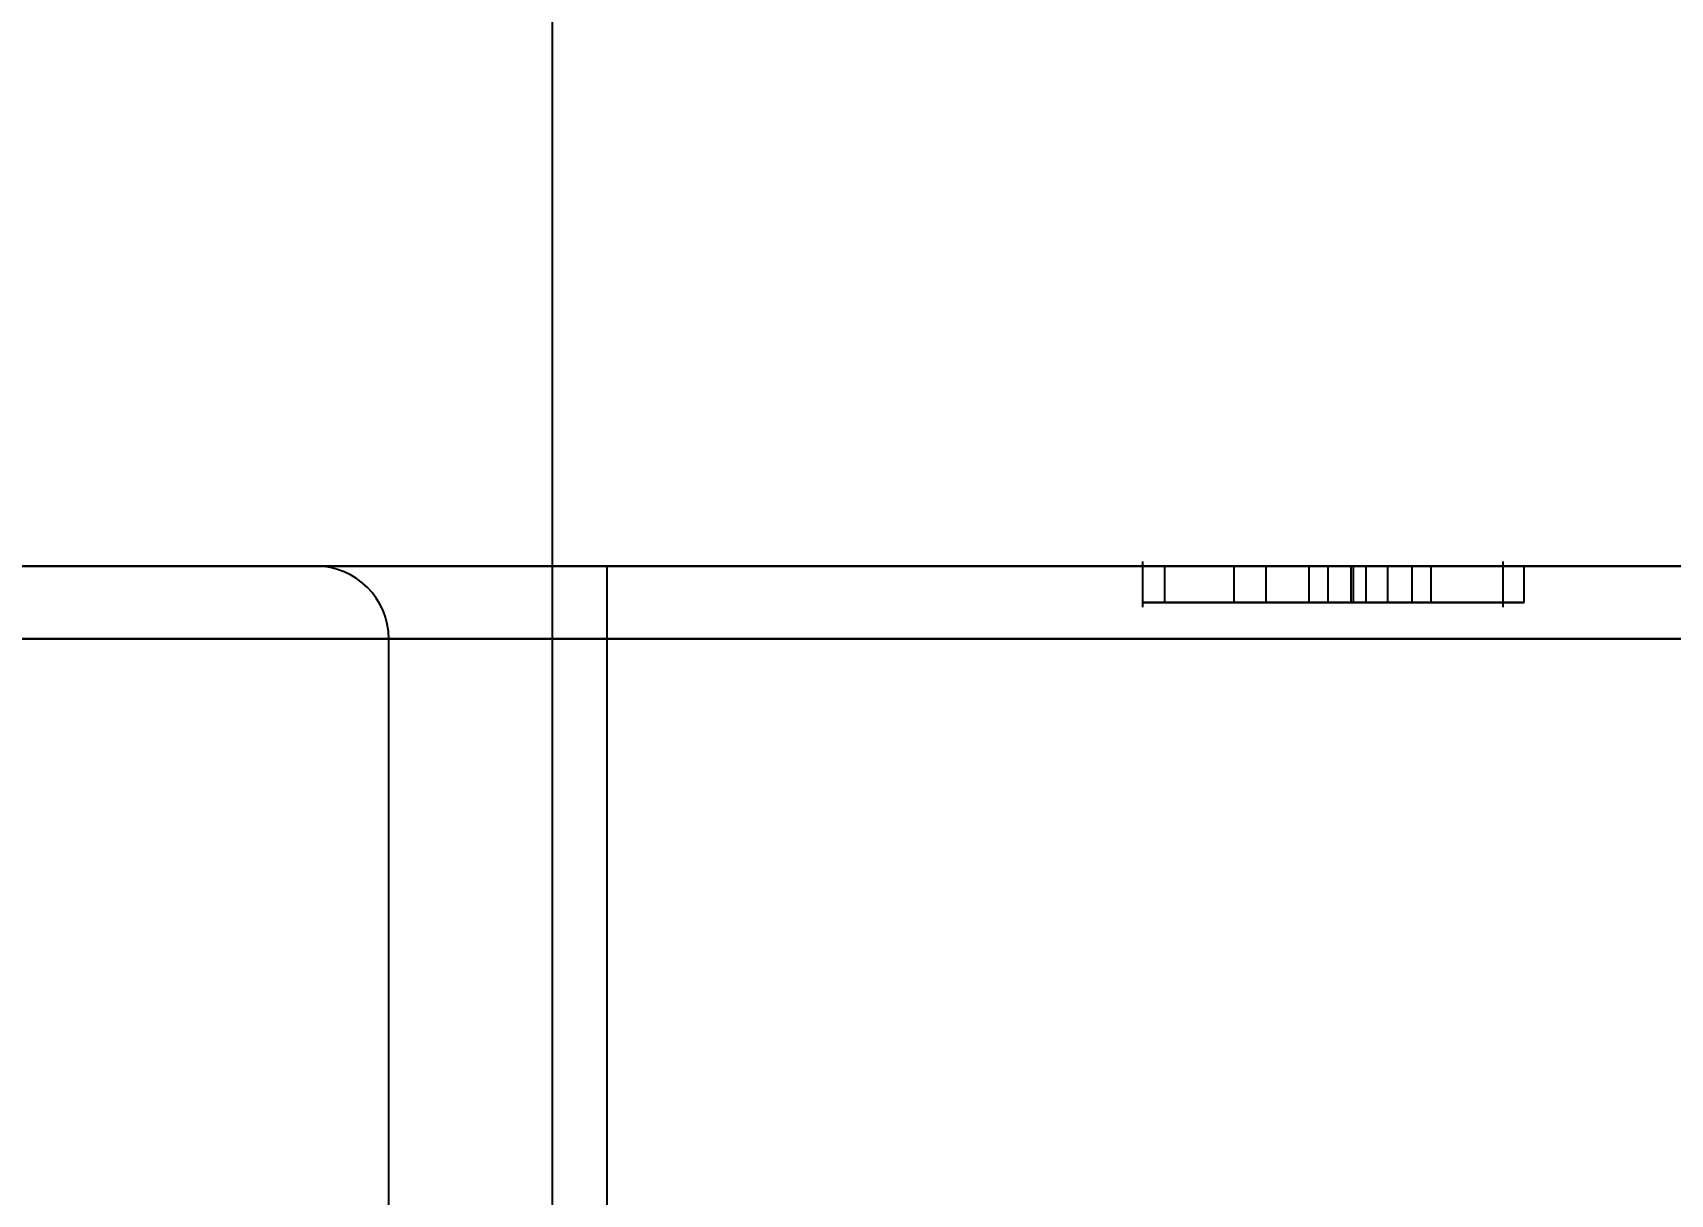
# Model space of a CAD drawing. Header units: millimetres. Extents: x 2 to 292, y 3 to 207.
# Drawn here: x 140.51 to 151.76, y 123.63 to 131.6 of the extents above; entities that cross this region are included whole.
import ezdxf

# ---------------------------------------------------------------- set-up
doc = ezdxf.new("R2010")
doc.units = ezdxf.units.MM
doc.layers.add('图框', color=7, linetype='Continuous')
doc.styles.add('SLDTEXTSTYLE2', font='TXT', dxfattribs={"width": 0.7})
doc.dimstyles.new('SLDDIMSTYLE2', dxfattribs={"dimtxt": 3.5, "dimasz": 4.08, "dimexe": 0, "dimexo": 0.0625, "dimgap": 0.875, "dimtad": 0, "dimtih": 1, "dimtoh": 1, "dimlfac": 2, "dimrnd": 1e-09, "dimzin": 12, "dimdsep": 46, "dimtxsty": 'SLDTEXTSTYLE2', "dimsah": 1, "dimcen": 0.09, "dimadec": 0, "dimazin": 3, "dimtfac": 1, "dimtofl": 0, "dimtmove": 0, "dimatfit": 3, "dimfxl": 0, "dimfrac": 2, "dimtolj": 1, "dimtzin": 12, "dimarcsym": 0})

# ---------------------------------------------------------------- blocks, each defined once
blk = doc.blocks.new('_D_11')
at = {"layer": '图框'}
for p, q in [((144.083, 113.44), (144.083, 142.871)), ((137.083, 141.855), (144.083, 141.855))]:
    blk.add_line(p, q, dxfattribs=at)
blk.add_solid([(144.083, 141.855), (140.003, 142.363), (140.003, 141.347)], dxfattribs=at)
at = {"layer": '图框', "insert": (141.737, 142.871), "char_height": 3.5, "attachment_point": 1, "rotation": 90, "style": 'SLDTEXTSTYLE2'}
blk.add_mtext('192', dxfattribs=at)
blk = doc.blocks.new('_D_12')
at = {"layer": '图框'}
for p, q in [((154.583, 113.44), (154.583, 142.871)), ((144.083, 141.855), (154.583, 141.855))]:
    blk.add_line(p, q, dxfattribs=at)
blk.add_solid([(154.583, 141.855), (150.503, 142.363), (150.503, 141.347)], dxfattribs=at)
at = {"layer": '图框', "insert": (152.237, 142.871), "char_height": 3.5, "attachment_point": 1, "rotation": 90, "style": 'SLDTEXTSTYLE2'}
blk.add_mtext('213', dxfattribs=at)
blk = doc.blocks.new('_D_13')
at = {"layer": '图框'}
for p, q in [((161.583, 113.44), (161.583, 142.871)), ((154.583, 141.855), (161.583, 141.855))]:
    blk.add_line(p, q, dxfattribs=at)
blk.add_solid([(161.583, 141.855), (157.503, 142.363), (157.503, 141.347)], dxfattribs=at)
at = {"layer": '图框', "insert": (159.237, 142.871), "char_height": 3.5, "attachment_point": 1, "rotation": 90, "style": 'SLDTEXTSTYLE2'}
blk.add_mtext('227', dxfattribs=at)
blk = doc.blocks.new('_D_14')
at = {"layer": '图框'}
for p, q in [((172.083, 113.44), (172.083, 142.871)), ((161.583, 141.855), (172.083, 141.855))]:
    blk.add_line(p, q, dxfattribs=at)
blk.add_solid([(172.083, 141.855), (168.003, 142.363), (168.003, 141.347)], dxfattribs=at)
at = {"layer": '图框', "insert": (169.737, 142.871), "char_height": 3.5, "attachment_point": 1, "rotation": 90, "style": 'SLDTEXTSTYLE2'}
blk.add_mtext('248', dxfattribs=at)
blk = doc.blocks.new('_D_15')
at = {"layer": '图框'}
for p, q in [((179.083, 113.44), (179.083, 142.871)), ((172.083, 141.855), (179.083, 141.855))]:
    blk.add_line(p, q, dxfattribs=at)
blk.add_solid([(179.083, 141.855), (175.003, 142.363), (175.003, 141.347)], dxfattribs=at)
at = {"layer": '图框', "insert": (176.737, 142.871), "char_height": 3.5, "attachment_point": 1, "rotation": 90, "style": 'SLDTEXTSTYLE2'}
blk.add_mtext('262', dxfattribs=at)
blk = doc.blocks.new('_D_16')
at = {"layer": '图框'}
for p, q in [((189.583, 113.44), (189.583, 142.871)), ((179.083, 141.855), (189.583, 141.855))]:
    blk.add_line(p, q, dxfattribs=at)
blk.add_solid([(189.583, 141.855), (185.503, 142.363), (185.503, 141.347)], dxfattribs=at)
at = {"layer": '图框', "insert": (187.237, 142.871), "char_height": 3.5, "attachment_point": 1, "rotation": 90, "style": 'SLDTEXTSTYLE2'}
blk.add_mtext('283', dxfattribs=at)
blk = doc.blocks.new('_D_17')
at = {"layer": '图框'}
for p, q in [((198.083, 128.94), (198.083, 142.871)), ((189.583, 141.855), (198.083, 141.855))]:
    blk.add_line(p, q, dxfattribs=at)
blk.add_solid([(198.083, 141.855), (194.003, 142.363), (194.003, 141.347)], dxfattribs=at)
at = {"layer": '图框', "insert": (195.737, 142.871), "char_height": 3.5, "attachment_point": 1, "rotation": 90, "style": 'SLDTEXTSTYLE2'}
blk.add_mtext('300', dxfattribs=at)

msp = doc.modelspace()

# ---------------------------------------------------------------- linework, layer by layer
at = {"color": 7, "linetype": 'Continuous', "lineweight": 25}
for p, q in [((148.13357807, 127.97151728), (148.13357807, 127.65901728)), ((150.60934675, 127.65901728), (150.60934675, 127.97151728)), ((197.58308136, 127.94026728), (48.58308136, 127.94026728)), ((53.29018814, 127.94026728), (197.58308136, 127.94026728)), ((144.45808136, 127.94026728), (142.45808136, 127.94026728)), ((142.45808136, 127.94026728), (144.45808136, 127.94026728)), ((144.45808136, 127.94026728), (154.20808136, 127.94026728)), ((144.45808136, 127.44026728), (144.45808136, 127.94026728)), ((144.45808136, 127.44026728), (144.45808136, 127.94026728)), ((148.13628015, 127.69026728), (148.13628015, 127.94026728)), ((148.28677826, 127.69026728), (148.28677826, 127.94026728)), ((148.7617503, 127.69026728), (148.7617503, 127.94026728)), ((148.98147754, 127.69026728), (148.98147754, 127.94026728)), ((149.27825982, 127.69026728), (149.27825982, 127.94026728)), ((149.5666142, 127.94026728), (149.40829019, 127.94026728)), ((149.40829019, 127.69026728), (149.40829019, 127.94026728)), ((149.5666142, 127.69026728), (149.5666142, 127.94026728)), ((149.582868, 127.69026728), (149.582868, 127.94026728)), ((149.66835092, 127.69026728), (149.66835092, 127.94026728)), ((149.81824704, 127.69026728), (149.81824704, 127.94026728)), ((150.11502932, 127.94026728), (149.98499895, 127.94026728)), ((149.98499895, 127.69026728), (149.98499895, 127.94026728)), ((150.11502932, 127.69026728), (150.11502932, 127.94026728)), ((150.75314131, 127.69026728), (150.75314131, 127.94026728)), ((149.5666142, 127.69026728), (149.40829019, 127.69026728)), ((150.11502932, 127.69026728), (149.98499895, 127.69026728)), ((48.58308136, 127.44026728), (197.58308136, 127.44026728)), ((197.58308136, 127.44026728), (53.29018814, 127.44026728)), ((144.45808136, 127.44026728), (142.95808136, 127.44026728)), ((142.95808136, 117.94026728), (142.95808136, 127.44026728)), ((142.95808136, 127.44026728), (144.45808136, 127.44026728)), ((144.45808136, 117.94026728), (144.45808136, 127.44026728)), ((154.20808136, 127.44026728), (144.45808136, 127.44026728))]:
    msp.add_line(p, q, dxfattribs=at)
msp.add_arc((142.45808136, 127.44026728), 0.5, 0, 90, dxfattribs=at)
msp.add_arc((142.45808136, 127.44026728), 0.5, 0, 90, dxfattribs=at)
for points, knots in [([(148.13628015, 127.94026728), (148.1345799, 127.94026728), (148.13119002, 127.94026728), (148.14046696, 127.94026728), (148.15476494, 127.94026728), (148.17184984, 127.94026728), (148.19255671, 127.94026728), (148.21955137, 127.94026728), (148.25103987, 127.94026728), (148.28931828, 127.94026728), (148.33319546, 127.94026728), (148.39876916, 127.94026728), (148.4859222, 127.94026728), (148.57628878, 127.94026728), (148.65627616, 127.94026728), (148.72791344, 127.94026728), (148.81106698, 127.94026728), (148.90170635, 127.94026728), (148.99126726, 127.94026728), (149.07176426, 127.94026728), (149.13874931, 127.94026728), (149.20971668, 127.94026728), (149.28860755, 127.94026728), (149.38140052, 127.94026728), (149.47934282, 127.94026728), (149.54695178, 127.94026728), (149.582868, 127.94026728)], [0, 0, 0, 0, 0.03534164028, 0.07046294076, 0.08937278453, 0.1107953826, 0.13538501643, 0.16302673329, 0.19257312983, 0.22225781139, 0.25379942072, 0.28654289827, 0.3536497914, 0.41994659238, 0.45601580258, 0.49868086196, 0.54771698721, 0.60319688089, 0.6581876434, 0.70502547026, 0.74444841207, 0.77572535366, 0.829334894, 0.88214142618, 0.93738946718, 1, 1, 1, 1]), ([(148.7617503, 127.94026728), (148.73723078, 127.94026728), (148.68637784, 127.94026728), (148.60810865, 127.94026728), (148.52502023, 127.94026728), (148.43989965, 127.94026728), (148.35873649, 127.94026728), (148.28975057, 127.94026728), (148.23556095, 127.94026728), (148.19891756, 127.94026728), (148.17451281, 127.94026728), (148.15460167, 127.94026728), (148.14102104, 127.94026728), (148.13774989, 127.94026728), (148.13628015, 127.94026728)], [0, 0, 0, 0, 0.0925342226, 0.191913928, 0.2982938214, 0.4117999886, 0.5214091591, 0.6165111132, 0.7010370604, 0.777532948, 0.8474994056, 0.9071580381, 0.9582857354, 1, 1, 1, 1]), ([(148.98147754, 127.94026728), (148.9453157, 127.94026728), (148.87109989, 127.94026728), (148.75837405, 127.94026728), (148.64408987, 127.94026728), (148.55062167, 127.94026728), (148.4792636, 127.94026728), (148.43096556, 127.94026728), (148.38695434, 127.94026728), (148.3491624, 127.94026728), (148.31706894, 127.94026728), (148.29685762, 127.94026728), (148.28494814, 127.94026728), (148.2861537, 127.94026728), (148.28677826, 127.94026728)], [0, 0, 0, 0, 0.12405383736, 0.25459867098, 0.38951273692, 0.52555987849, 0.59272391511, 0.65624433108, 0.71697734245, 0.77592090073, 0.83225036964, 0.88705788775, 0.94148806161, 1, 1, 1, 1]), ([(148.28677826, 127.94026728), (148.28818985, 127.94026728), (148.29101914, 127.94026728), (148.30632826, 127.94026728), (148.33025196, 127.94026728), (148.36170976, 127.94026728), (148.39849971, 127.94026728), (148.44034888, 127.94026728), (148.48580703, 127.94026728), (148.55252129, 127.94026728), (148.64386956, 127.94026728), (148.76186946, 127.94026728), (148.88567242, 127.94026728), (149.01305891, 127.94026728), (149.1450829, 127.94026728), (149.23304584, 127.94026728), (149.27825982, 127.94026728)], [0, 0, 0, 0, 0.0387538289, 0.0776750464, 0.1189052653, 0.1626866988, 0.2080660078, 0.253194685, 0.2984060407, 0.3444089623, 0.4408667952, 0.5453799044, 0.6550641892, 0.7661431642, 0.8797948639, 1, 1, 1, 1]), ([(149.81824704, 127.94026728), (149.81722722, 127.94026728), (149.81529015, 127.94026728), (149.79644899, 127.94026728), (149.76025073, 127.94026728), (149.7176051, 127.94026728), (149.67522028, 127.94026728), (149.63646602, 127.94026728), (149.59261269, 127.94026728), (149.52690753, 127.94026728), (149.43729785, 127.94026728), (149.34154508, 127.94026728), (149.26041552, 127.94026728), (149.19502097, 127.94026728), (149.12522903, 127.94026728), (149.02765802, 127.94026728), (148.90587694, 127.94026728), (148.80908485, 127.94026728), (148.7617503, 127.94026728)], [0, 0, 0, 0, 0.0568162092, 0.1079182183, 0.1611444317, 0.2228655065, 0.2576491381, 0.2950859423, 0.3350684667, 0.37883962, 0.4695961261, 0.5621588137, 0.6107117834, 0.6617365991, 0.7161831027, 0.7737726176, 0.8893672758, 1, 1, 1, 1]), ([(149.66835092, 127.94026728), (149.66618994, 127.94026728), (149.66183857, 127.94026728), (149.64704845, 127.94026728), (149.62540927, 127.94026728), (149.58894321, 127.94026728), (149.53585685, 127.94026728), (149.47569704, 127.94026728), (149.42239352, 127.94026728), (149.37706644, 127.94026728), (149.32469628, 127.94026728), (149.26640805, 127.94026728), (149.20226793, 127.94026728), (149.13297107, 127.94026728), (149.05879621, 127.94026728), (149.00777043, 127.94026728), (148.98147754, 127.94026728)], [0, 0, 0, 0, 0.0502482827, 0.1011799025, 0.1527560306, 0.2074315114, 0.3147305713, 0.4129852956, 0.4639219429, 0.5212138, 0.5859945159, 0.6573368411, 0.7351087418, 0.8180155511, 0.9062258986, 1, 1, 1, 1]), ([(149.27825982, 127.94026728), (149.31534488, 127.94026728), (149.38903241, 127.94026728), (149.47471225, 127.94026728), (149.53599658, 127.94026728), (149.57585824, 127.94026728), (149.60727852, 127.94026728), (149.63197977, 127.94026728), (149.6495679, 127.94026728), (149.66207342, 127.94026728), (149.66810476, 127.94026728), (149.6682688, 127.94026728), (149.66835092, 127.94026728)], [0, 0, 0, 0, 0.2076094855, 0.4125173423, 0.5094188, 0.5971694508, 0.6764456776, 0.7480261697, 0.8141023953, 0.8771915804, 0.9385153561, 1, 1, 1, 1]), ([(149.40829019, 127.94026728), (149.43664199, 127.94026728), (149.48788824, 127.94026728), (149.55863809, 127.94026728), (149.61862384, 127.94026728), (149.67453372, 127.94026728), (149.72518474, 127.94026728), (149.76248016, 127.94026728), (149.7886014, 127.94026728), (149.80226425, 127.94026728), (149.81373149, 127.94026728), (149.81669625, 127.94026728), (149.81824704, 127.94026728)], [0, 0, 0, 0, 0.1463735555, 0.2645721019, 0.3693731479, 0.4763209741, 0.5875108792, 0.7079814155, 0.7726477821, 0.8421237931, 0.917418966, 1, 1, 1, 1]), ([(149.98499895, 127.94026728), (150.00924662, 127.94026728), (150.05722194, 127.94026728), (150.13053687, 127.94026728), (150.20689696, 127.94026728), (150.28755939, 127.94026728), (150.37127791, 127.94026728), (150.43771382, 127.94026728), (150.48768698, 127.94026728), (150.52101138, 127.94026728), (150.5496402, 127.94026728), (150.57305168, 127.94026728), (150.5915168, 127.94026728), (150.60367948, 127.94026728), (150.60980163, 127.94026728), (150.60934028, 127.94026728), (150.60498275, 127.94026728), (150.59547047, 127.94026728), (150.58387045, 127.94026728), (150.56704456, 127.94026728), (150.54310296, 127.94026728), (150.51239948, 127.94026728), (150.47323497, 127.94026728), (150.42685085, 127.94026728), (150.37275897, 127.94026728), (150.31115862, 127.94026728), (150.24294027, 127.94026728), (150.14193644, 127.94026728), (150.00653602, 127.94026728), (149.86806412, 127.94026728), (149.75948701, 127.94026728), (149.68662635, 127.94026728), (149.62342408, 127.94026728), (149.58447581, 127.94026728), (149.5666142, 127.94026728)], [0, 0, 0, 0, 0.0366361081, 0.0724865132, 0.1098930231, 0.1513050295, 0.1947061857, 0.2391790359, 0.2611149549, 0.2822087919, 0.302542727, 0.3224914769, 0.3417819416, 0.3607228571, 0.3798264396, 0.3995922628, 0.4192054871, 0.4371469438, 0.4541120206, 0.4703449488, 0.487561918, 0.5083322534, 0.532290827, 0.5600378137, 0.5905849951, 0.6237356558, 0.6594394072, 0.6978677662, 0.7795138783, 0.8644766058, 0.9055941008, 0.9418759671, 0.9733444044, 1, 1, 1, 1]), ([(149.582868, 127.94026728), (149.61156575, 127.94026728), (149.66555963, 127.94026728), (149.74141113, 127.94026728), (149.80688448, 127.94026728), (149.88199599, 127.94026728), (149.97421378, 127.94026728), (150.08688196, 127.94026728), (150.19996537, 127.94026728), (150.29075501, 127.94026728), (150.36015665, 127.94026728), (150.41320799, 127.94026728), (150.46775039, 127.94026728), (150.52410719, 127.94026728), (150.57703386, 127.94026728), (150.6248576, 127.94026728), (150.66526732, 127.94026728), (150.69949639, 127.94026728), (150.72535132, 127.94026728), (150.74362296, 127.94026728), (150.75308894, 127.94026728), (150.75312341, 127.94026728), (150.75314131, 127.94026728)], [0, 0, 0, 0, 0.06057988429, 0.11397908835, 0.16020718735, 0.19889157578, 0.27311004008, 0.35623967661, 0.4394577111, 0.51587144683, 0.55323531864, 0.59318539082, 0.63562755641, 0.68070075239, 0.72536629093, 0.76652791551, 0.80547333673, 0.84218112012, 0.87821340878, 0.91598540628, 0.95636410124, 1, 1, 1, 1]), ([(150.75314131, 127.94026728), (150.75140454, 127.94026728), (150.74812252, 127.94026728), (150.73324247, 127.94026728), (150.71348406, 127.94026728), (150.68547592, 127.94026728), (150.65459033, 127.94026728), (150.6265361, 127.94026728), (150.59810846, 127.94026728), (150.57022331, 127.94026728), (150.53926294, 127.94026728), (150.50425149, 127.94026728), (150.46304876, 127.94026728), (150.41798867, 127.94026728), (150.37261791, 127.94026728), (150.3304852, 127.94026728), (150.29334584, 127.94026728), (150.24854519, 127.94026728), (150.18969701, 127.94026728), (150.1413433, 127.94026728), (150.11502932, 127.94026728)], [0, 0, 0, 0, 0.07544704266, 0.14257396188, 0.2025760302, 0.25720459047, 0.30816371359, 0.35509039822, 0.39674616968, 0.43532730799, 0.47497075468, 0.52048726544, 0.57245557808, 0.63126867636, 0.68967414542, 0.74176224687, 0.78756880144, 0.82643828807, 0.90554812104, 1, 1, 1, 1]), ([(148.13628015, 127.69026728), (148.1345799, 127.69026728), (148.13119002, 127.69026728), (148.14046696, 127.69026728), (148.15476494, 127.69026728), (148.17184984, 127.69026728), (148.19255671, 127.69026728), (148.21955137, 127.69026728), (148.25103987, 127.69026728), (148.28931828, 127.69026728), (148.33319546, 127.69026728), (148.39876916, 127.69026728), (148.4859222, 127.69026728), (148.57628878, 127.69026728), (148.65627616, 127.69026728), (148.72791344, 127.69026728), (148.81106698, 127.69026728), (148.90170635, 127.69026728), (148.99126726, 127.69026728), (149.07176426, 127.69026728), (149.13874931, 127.69026728), (149.20971668, 127.69026728), (149.28860755, 127.69026728), (149.38140052, 127.69026728), (149.47934282, 127.69026728), (149.54695178, 127.69026728), (149.582868, 127.69026728)], [0, 0, 0, 0, 0.03534164028, 0.07046294076, 0.08937278453, 0.1107953826, 0.13538501643, 0.16302673329, 0.19257312983, 0.22225781139, 0.25379942072, 0.28654289827, 0.3536497914, 0.41994659238, 0.45601580258, 0.49868086196, 0.54771698721, 0.60319688089, 0.6581876434, 0.70502547026, 0.74444841207, 0.77572535366, 0.829334894, 0.88214142618, 0.93738946718, 1, 1, 1, 1]), ([(148.7617503, 127.69026728), (148.73723078, 127.69026728), (148.68637784, 127.69026728), (148.60810865, 127.69026728), (148.52502023, 127.69026728), (148.43989965, 127.69026728), (148.35873649, 127.69026728), (148.28975057, 127.69026728), (148.23556095, 127.69026728), (148.19891756, 127.69026728), (148.17451281, 127.69026728), (148.15460167, 127.69026728), (148.14102104, 127.69026728), (148.13774989, 127.69026728), (148.13628015, 127.69026728)], [0, 0, 0, 0, 0.0925342226, 0.191913928, 0.2982938214, 0.4117999886, 0.5214091591, 0.6165111132, 0.7010370604, 0.777532948, 0.8474994056, 0.9071580381, 0.9582857354, 1, 1, 1, 1]), ([(148.98147754, 127.69026728), (148.9453157, 127.69026728), (148.87109989, 127.69026728), (148.75837405, 127.69026728), (148.64408987, 127.69026728), (148.55062167, 127.69026728), (148.4792636, 127.69026728), (148.43096556, 127.69026728), (148.38695434, 127.69026728), (148.3491624, 127.69026728), (148.31706894, 127.69026728), (148.29685762, 127.69026728), (148.28494814, 127.69026728), (148.2861537, 127.69026728), (148.28677826, 127.69026728)], [0, 0, 0, 0, 0.12405383736, 0.25459867098, 0.38951273692, 0.52555987849, 0.59272391511, 0.65624433108, 0.71697734245, 0.77592090073, 0.83225036964, 0.88705788775, 0.94148806161, 1, 1, 1, 1]), ([(148.28677826, 127.69026728), (148.28818985, 127.69026728), (148.29101914, 127.69026728), (148.30632826, 127.69026728), (148.33025196, 127.69026728), (148.36170976, 127.69026728), (148.39849971, 127.69026728), (148.44034888, 127.69026728), (148.48580703, 127.69026728), (148.55252129, 127.69026728), (148.64386956, 127.69026728), (148.76186946, 127.69026728), (148.88567242, 127.69026728), (149.01305891, 127.69026728), (149.1450829, 127.69026728), (149.23304584, 127.69026728), (149.27825982, 127.69026728)], [0, 0, 0, 0, 0.0387538289, 0.0776750464, 0.1189052653, 0.1626866988, 0.2080660078, 0.253194685, 0.2984060407, 0.3444089623, 0.4408667952, 0.5453799044, 0.6550641892, 0.7661431642, 0.8797948639, 1, 1, 1, 1]), ([(149.81824704, 127.69026728), (149.81722722, 127.69026728), (149.81529015, 127.69026728), (149.79644899, 127.69026728), (149.76025073, 127.69026728), (149.7176051, 127.69026728), (149.67522028, 127.69026728), (149.63646602, 127.69026728), (149.59261269, 127.69026728), (149.52690753, 127.69026728), (149.43729785, 127.69026728), (149.34154508, 127.69026728), (149.26041552, 127.69026728), (149.19502097, 127.69026728), (149.12522903, 127.69026728), (149.02765802, 127.69026728), (148.90587694, 127.69026728), (148.80908485, 127.69026728), (148.7617503, 127.69026728)], [0, 0, 0, 0, 0.0568162092, 0.1079182183, 0.1611444317, 0.2228655065, 0.2576491381, 0.2950859423, 0.3350684667, 0.37883962, 0.4695961261, 0.5621588137, 0.6107117834, 0.6617365991, 0.7161831027, 0.7737726176, 0.8893672758, 1, 1, 1, 1]), ([(149.66835092, 127.69026728), (149.66618994, 127.69026728), (149.66183857, 127.69026728), (149.64704845, 127.69026728), (149.62540927, 127.69026728), (149.58894321, 127.69026728), (149.53585685, 127.69026728), (149.47569704, 127.69026728), (149.42239352, 127.69026728), (149.37706644, 127.69026728), (149.32469628, 127.69026728), (149.26640805, 127.69026728), (149.20226793, 127.69026728), (149.13297107, 127.69026728), (149.05879621, 127.69026728), (149.00777043, 127.69026728), (148.98147754, 127.69026728)], [0, 0, 0, 0, 0.0502482827, 0.1011799025, 0.1527560306, 0.2074315114, 0.3147305713, 0.4129852956, 0.4639219429, 0.5212138, 0.5859945159, 0.6573368411, 0.7351087418, 0.8180155511, 0.9062258986, 1, 1, 1, 1]), ([(149.27825982, 127.69026728), (149.31534488, 127.69026728), (149.38903241, 127.69026728), (149.47471225, 127.69026728), (149.53599658, 127.69026728), (149.57585824, 127.69026728), (149.60727852, 127.69026728), (149.63197977, 127.69026728), (149.6495679, 127.69026728), (149.66207342, 127.69026728), (149.66810476, 127.69026728), (149.6682688, 127.69026728), (149.66835092, 127.69026728)], [0, 0, 0, 0, 0.2076094855, 0.4125173423, 0.5094188, 0.5971694508, 0.6764456776, 0.7480261697, 0.8141023953, 0.8771915804, 0.9385153561, 1, 1, 1, 1]), ([(149.40829019, 127.69026728), (149.43664199, 127.69026728), (149.48788824, 127.69026728), (149.55863809, 127.69026728), (149.61862384, 127.69026728), (149.67453372, 127.69026728), (149.72518474, 127.69026728), (149.76248016, 127.69026728), (149.7886014, 127.69026728), (149.80226425, 127.69026728), (149.81373149, 127.69026728), (149.81669625, 127.69026728), (149.81824704, 127.69026728)], [0, 0, 0, 0, 0.1463735555, 0.2645721019, 0.3693731479, 0.4763209741, 0.5875108792, 0.7079814155, 0.7726477821, 0.8421237931, 0.917418966, 1, 1, 1, 1]), ([(149.98499895, 127.69026728), (150.00924662, 127.69026728), (150.05722194, 127.69026728), (150.13053687, 127.69026728), (150.20689696, 127.69026728), (150.28755939, 127.69026728), (150.37127791, 127.69026728), (150.43771382, 127.69026728), (150.48768698, 127.69026728), (150.52101138, 127.69026728), (150.5496402, 127.69026728), (150.57305168, 127.69026728), (150.5915168, 127.69026728), (150.60367948, 127.69026728), (150.60980163, 127.69026728), (150.60934028, 127.69026728), (150.60498275, 127.69026728), (150.59547047, 127.69026728), (150.58387045, 127.69026728), (150.56704456, 127.69026728), (150.54310296, 127.69026728), (150.51239948, 127.69026728), (150.47323497, 127.69026728), (150.42685085, 127.69026728), (150.37275897, 127.69026728), (150.31115862, 127.69026728), (150.24294027, 127.69026728), (150.14193644, 127.69026728), (150.00653602, 127.69026728), (149.86806412, 127.69026728), (149.75948701, 127.69026728), (149.68662635, 127.69026728), (149.62342408, 127.69026728), (149.58447581, 127.69026728), (149.5666142, 127.69026728)], [0, 0, 0, 0, 0.0366361081, 0.0724865132, 0.1098930231, 0.1513050295, 0.1947061857, 0.2391790359, 0.2611149549, 0.2822087919, 0.302542727, 0.3224914769, 0.3417819416, 0.3607228571, 0.3798264396, 0.3995922628, 0.4192054871, 0.4371469438, 0.4541120206, 0.4703449488, 0.487561918, 0.5083322534, 0.532290827, 0.5600378137, 0.5905849951, 0.6237356558, 0.6594394072, 0.6978677662, 0.7795138783, 0.8644766058, 0.9055941008, 0.9418759671, 0.9733444044, 1, 1, 1, 1]), ([(149.582868, 127.69026728), (149.61156575, 127.69026728), (149.66555963, 127.69026728), (149.74141113, 127.69026728), (149.80688448, 127.69026728), (149.88199599, 127.69026728), (149.97421378, 127.69026728), (150.08688196, 127.69026728), (150.19996537, 127.69026728), (150.29075501, 127.69026728), (150.36015665, 127.69026728), (150.41320799, 127.69026728), (150.46775039, 127.69026728), (150.52410719, 127.69026728), (150.57703386, 127.69026728), (150.6248576, 127.69026728), (150.66526732, 127.69026728), (150.69949639, 127.69026728), (150.72535132, 127.69026728), (150.74362296, 127.69026728), (150.75308894, 127.69026728), (150.75312341, 127.69026728), (150.75314131, 127.69026728)], [0, 0, 0, 0, 0.06057988429, 0.11397908835, 0.16020718735, 0.19889157578, 0.27311004008, 0.35623967661, 0.4394577111, 0.51587144683, 0.55323531864, 0.59318539082, 0.63562755641, 0.68070075239, 0.72536629093, 0.76652791551, 0.80547333673, 0.84218112012, 0.87821340878, 0.91598540628, 0.95636410124, 1, 1, 1, 1]), ([(150.75314131, 127.69026728), (150.75140454, 127.69026728), (150.74812252, 127.69026728), (150.73324247, 127.69026728), (150.71348406, 127.69026728), (150.68547592, 127.69026728), (150.65459033, 127.69026728), (150.6265361, 127.69026728), (150.59810846, 127.69026728), (150.57022331, 127.69026728), (150.53926294, 127.69026728), (150.50425149, 127.69026728), (150.46304876, 127.69026728), (150.41798867, 127.69026728), (150.37261791, 127.69026728), (150.3304852, 127.69026728), (150.29334584, 127.69026728), (150.24854519, 127.69026728), (150.18969701, 127.69026728), (150.1413433, 127.69026728), (150.11502932, 127.69026728)], [0, 0, 0, 0, 0.07544704266, 0.14257396188, 0.2025760302, 0.25720459047, 0.30816371359, 0.35509039822, 0.39674616968, 0.43532730799, 0.47497075468, 0.52048726544, 0.57245557808, 0.63126867636, 0.68967414542, 0.74176224687, 0.78756880144, 0.82643828807, 0.90554812104, 1, 1, 1, 1])]:
    msp.add_open_spline(points, degree=3, knots=knots, dxfattribs=at)

# ---------------------------------------------------------------- dimensions: what is measured, and where the dimension line sits
at = {"layer": '图框'}
for feature_location, offset, picture, middle in [((144.08308136, 111.94026728), (0, 30.93106742), '_D_11', (144.08308136, 145.17307096)), ((154.58308136, 111.94026728), (0, 30.93106742), '_D_12', (154.58308136, 145.17550125)), ((161.58308136, 111.94026728), (0, 30.93106742), '_D_13', (161.58308136, 145.17307073)), ((172.08308136, 111.94026728), (0, 30.93106742), '_D_14', (172.08308136, 145.17307073)), ((179.08308136, 111.94026728), (0, 30.93106742), '_D_15', (179.08308136, 145.17307096)), ((189.58308136, 111.94026728), (0, 30.93106742), '_D_16', (189.58308136, 145.17307096)), ((198.08308136, 127.44026728), (0, 15.43106742), '_D_17', (198.08308136, 145.17550125))]:
    dim = msp.add_ordinate_dim(feature_location=feature_location, offset=offset, dtype=1, origin=(48.08308136, 127.44026728), dimstyle='SLDDIMSTYLE2', dxfattribs=at)
    dim.commit()
    dim.dimension.update_dxf_attribs({"geometry": picture, "text_midpoint": middle})

doc.saveas('drawing.dxf')
